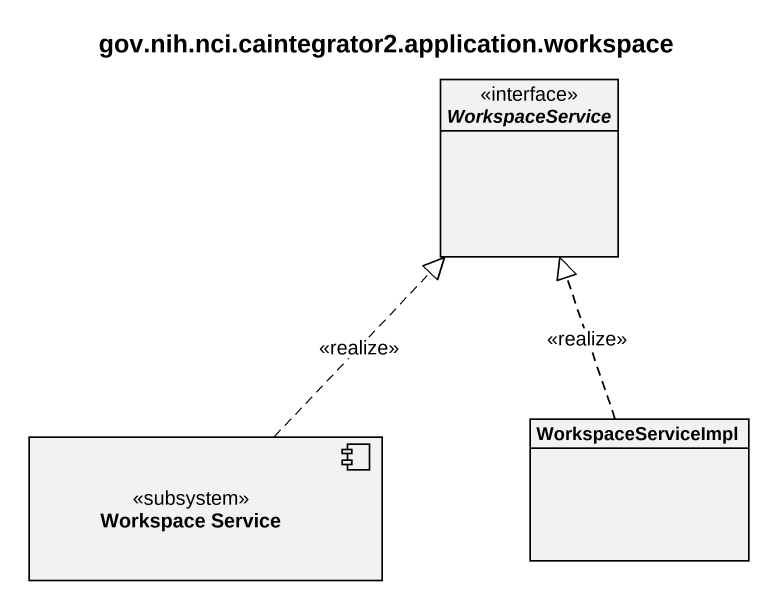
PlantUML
@startuml
title gov.nih.nci.caintegrator2.application.workspace
allowmixing
hide circle
hide empty members
interface WorkspaceService <<interface>>
component "Workspace Service" as Workspace_Service <<subsystem>>
class WorkspaceServiceImpl
Workspace_Service .up.|> WorkspaceService : <<realize>>
WorkspaceServiceImpl .up.|> WorkspaceService : <<realize>>
@enduml
